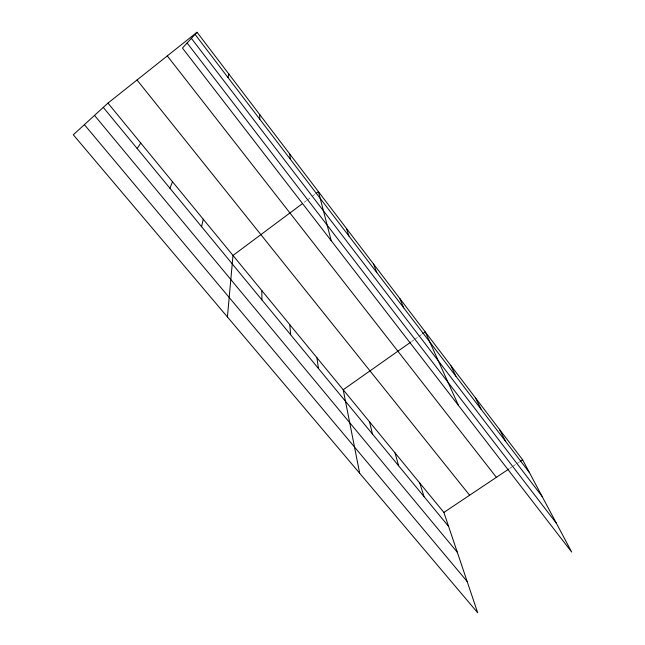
<?xml version="1.0" encoding="UTF-8"?>
<svg xmlns="http://www.w3.org/2000/svg" width="645" height="645" viewBox="0 0 645 645"><rect width="100%" height="100%" fill="white"/><g stroke="black" fill="none" stroke-linecap="round" stroke-linejoin="round"><path stroke-width="0.48" stroke-dasharray="3.23 2.42" d="M304.19 202.32L306.569 200.547M307.359 199.958L311.325 196.999M312.115 196.411L315.284 194.048M411.575 341.568L413.985 339.867M414.791 339.302L418.008 337.029M418.815 336.464L422.032 334.199M509.518 468.568L511.977 466.924M512.791 466.375L516.073 464.182M516.895 463.634L519.354 461.997"/><path stroke-width="0.97" d="M227.419 316.953L232.998 255.444L302.61 203.506M201.587 226.685L203.24 219.187M227.975 77.513L228.919 74.119M169.909 188.251L172.513 181.753M137.159 148.511L140.771 143.077M197.031 32.25L182.446 48.061L571.704 552.08L522.635 459.804L197.031 32.25L107.965 103.103L73.296 134.789L477.687 612.75L443.889 512.428L107.965 103.103M316.074 193.46L318.453 191.686L331.199 240.674M410.768 342.132L343.213 389.741L359.684 473.285M422.838 333.626L425.257 331.925L458.474 405.463M443.889 512.428L508.695 469.117M520.176 461.449L522.635 459.804M84.382 124.654L467.157 581.484M94.509 115.399L457.313 552.273M103.273 107.384L448.614 526.449M137.014 79.996L469.616 495.231M167.289 55.905L496.392 477.34M187.123 42.989L556.385 523.264M191.388 38.369L542.09 496.392M195.064 34.379L529.481 472.672M499.375 429.256L505.704 441.511M475.405 397.788L481.202 409.398M450.718 365.36L455.926 376.269M399.779 298.474L403.722 307.85M373.511 263.982L376.769 272.521M346.413 228.403L348.937 236.046M419.822 483.097L423.991 496.569M395.038 452.903L398.618 465.787M369.512 421.798L372.463 434.045M289.581 153.768L290.484 159.436M316.897 357.685L318.485 368.545M289.782 324.645L290.637 334.747M261.83 290.581L261.902 299.877M259.75 114.6L259.758 119.172"/></g></svg>
